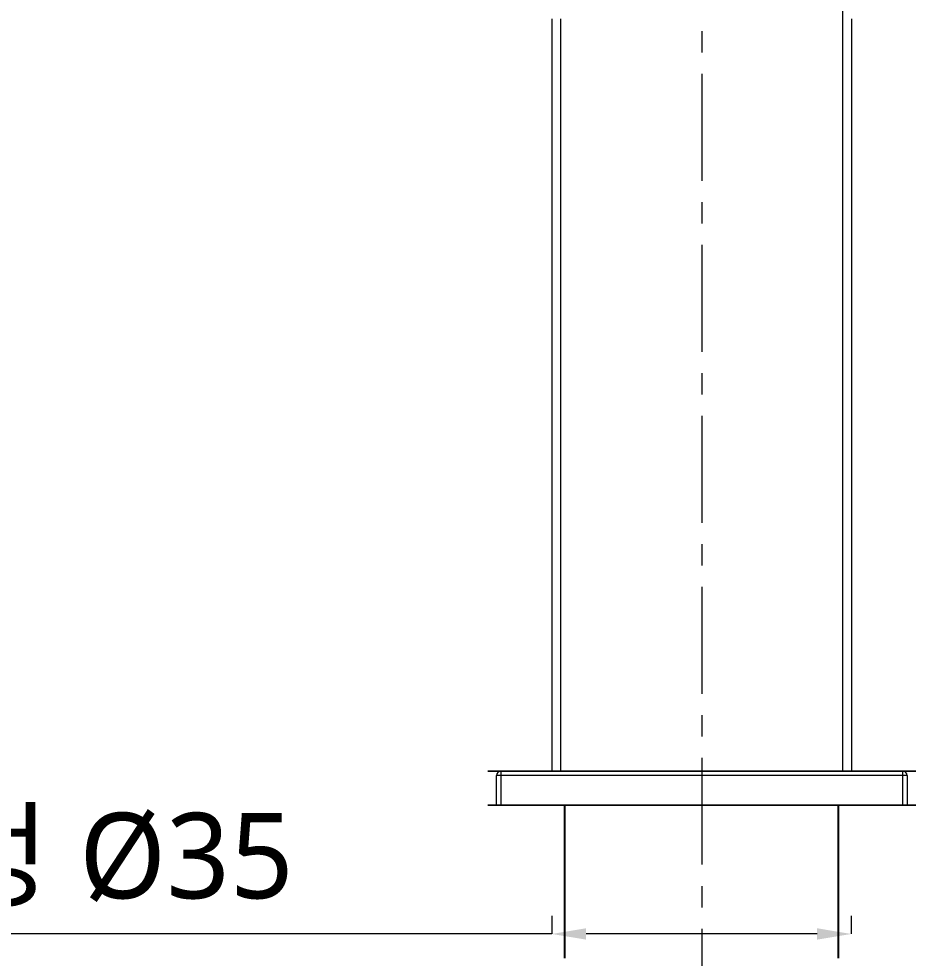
# Model space of a CAD drawing. Extents: x 3319 to 4109, y 0 to 579.
# Drawn here: x 3469 to 3574.9, y 254.9 to 364.8 of the extents above; entities that cross this region are included whole.
import ezdxf

# ---------------------------------------------------------------- set-up
doc = ezdxf.new("R2010")
doc.units = 0
doc.header["$LTSCALE"] = 10
doc.header["$MEASUREMENT"] = 0
doc.header["$PDMODE"] = 3
doc.header["$PDSIZE"] = -10
doc.linetypes.add('CENTER', pattern=[2, 1.25, -0.25, 0.25, -0.25])
doc.layers.get('0').update_dxf_attribs({"linetype": 'CONTINUOUS'})
doc.layers.get('DEFPOINTS').update_dxf_attribs({"linetype": 'CONTINUOUS'})
doc.layers.add('1', color=7, linetype='CONTINUOUS')
doc.layers.add('BODY', color=7, linetype='CONTINUOUS')
doc.styles.add('Daelim Dimension', font='NanumGothic.ttf')
doc.dimstyles.new('DEFAULT', dxfattribs={"dimscale": 2, "dimtxt": 2, "dimasz": 2, "dimexe": 0, "dimexo": 2, "dimgap": 1, "dimtad": 1, "dimdec": 0, "dimzin": 9, "dimdsep": 46, "dimtxsty": 'Daelim Dimension', "dimcen": 0.5, "dimclrd": 5, "dimclre": 5, "dimclrt": 256, "dimadec": 1, "dimazin": 0, "dimtfac": 1, "dimtdec": 0, "dimtix": 1, "dimtmove": 0, "dimatfit": 3, "dimfxl": 1, "dimtolj": 1, "dimtzin": 1, "dimlwd": 9, "dimlwe": 9, "dimarcsym": 0})

# ---------------------------------------------------------------- blocks, each defined once
blk = doc.blocks.new('*D0')
at = {"color": 5, "lineweight": 9, "ltscale": 0.5, "transparency": 16777216}
for p, q in [((3531.34, 259.85), (3531.34, 257.73)), ((3566.34, 259.85), (3566.34, 257.73)), ((3531.34, 257.73), (3418.72, 257.73)), ((3562.34, 257.73), (3535.34, 257.73))]:
    blk.add_line(p, q, dxfattribs=at)
at = {"color": 5, "ltscale": 0.5, "transparency": 16777216}
for points in [[(3535.34, 258.4), (3535.34, 257.07), (3531.34, 257.73)], [(3562.34, 258.4), (3562.34, 257.07), (3566.34, 257.73)]]:
    blk.add_solid(points, dxfattribs=at)
at = {"layer": 'DEFPOINTS', "color": 0, "ltscale": 0.5, "transparency": 16777216}
for p in [(3566.34, 257.73), (3531.34, 255.85), (3566.34, 255.85)]:
    blk.add_point(p, dxfattribs=at)
at = {"color": 7, "ltscale": 0.5, "transparency": 16777216, "insert": (3461.83, 266.36), "char_height": 10, "attachment_point": 5, "style": 'Daelim Dimension'}
blk.add_mtext('\\A1;설치구멍 %%C35', dxfattribs=at)

msp = doc.modelspace()

# ---------------------------------------------------------------- linework, layer by layer
at = {"ltscale": 0.5}
for p, q in [((3532.86, 254.92), (3532.86, 272.78)), ((3564.86, 254.92), (3564.86, 272.78))]:
    msp.add_line(p, q, dxfattribs=at)
at = {"layer": '1', "color": 7, "linetype": 'Continuous', "lineweight": 13}
for p, q in [((3565.36, 364.78), (3565.36, 382.78)), ((3532.36, 364.78), (3532.36, 276.78)), ((3565.36, 276.78), (3565.36, 364.78)), ((3525.36, 276.28), (3524.86, 276.28)), ((3525.36, 276.78), (3525.36, 276.28)), ((3572.36, 276.28), (3525.36, 276.28)), ((3525.36, 276.28), (3525.36, 272.78)), ((3572.36, 276.28), (3572.36, 276.78)), ((3572.36, 272.78), (3572.36, 276.28)), ((3572.86, 276.28), (3572.36, 276.28))]:
    msp.add_line(p, q, dxfattribs=at)
at = {"layer": '1', "color": 7, "linetype": 'Continuous', "lineweight": 18}
for p, q in [((3531.36, 276.78), (3531.36, 364.78)), ((3566.36, 364.78), (3566.36, 276.78)), ((3524.86, 272.78), (3524.86, 276.28)), ((3525.36, 276.78), (3572.36, 276.78)), ((3572.86, 276.28), (3572.86, 272.78)), ((3525.36, 272.78), (3524.86, 272.78)), ((3572.36, 272.78), (3525.36, 272.78)), ((3572.86, 272.78), (3572.36, 272.78))]:
    msp.add_line(p, q, dxfattribs=at)
for centre, start, end in [((3525.36, 276.28), 90, 180), ((3572.36, 276.28), 0, 90)]:
    msp.add_arc(centre, 0.5, start, end, dxfattribs=at)
for points in [[(3524.86, 276.78), (3524.86, 276.78), (3572.86, 276.78), (3572.86, 276.78), (3524.86, 276.78)], [(3531.36, 276.78), (3566.36, 276.78)], [(3524.86, 272.78), (3524.86, 272.78), (3572.86, 272.78), (3572.86, 272.78), (3524.86, 272.78)]]:
    msp.add_open_spline(points, degree=1, dxfattribs=at)
at = {"layer": 'BODY', "color": 1, "linetype": 'CENTER', "lineweight": 5}
msp.add_line((3548.86, 438.34), (3548.86, 159.97), dxfattribs=at)

# ---------------------------------------------------------------- dimensions: what is measured, and where the dimension line sits
at = {"color": 5, "ltscale": 0.5}
dim = msp.add_linear_dim(base=(3566.34, 257.73), p1=(3531.34, 255.85), p2=(3566.34, 255.85), text='설치구멍 %%C<>', dimstyle='DEFAULT', override={"dimtxt": 5, "dimclrd": 5, "dimclre": 5, "dimclrt": 7}, dxfattribs=at)
dim.commit()
dim.dimension.update_dxf_attribs({"geometry": '*D0', "text_midpoint": (3461.83, 257.73), "dimtype": 160})

doc.saveas('drawing.dxf')
